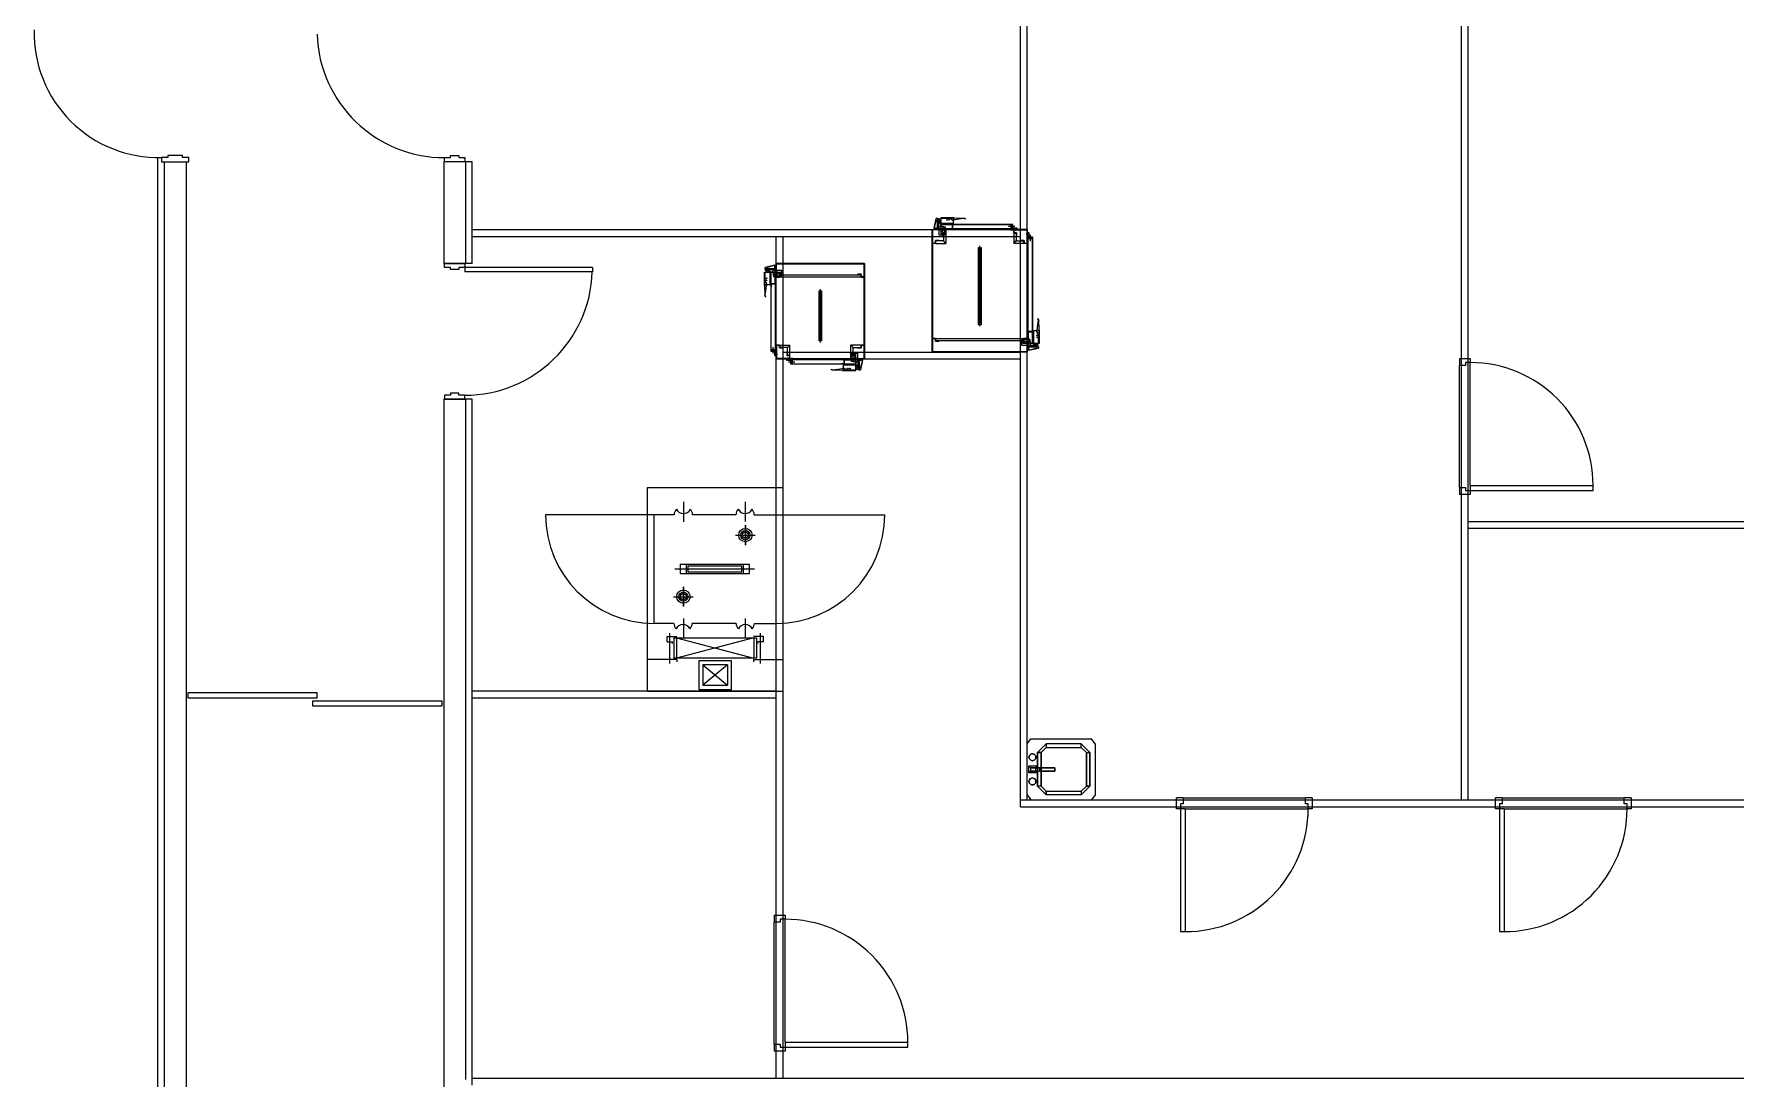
# Model space of a CAD drawing. Header units: millimetres. Extents: x -6877 to 48027, y -11108 to 34894.
# Drawn here: x 14099 to 26642, y 11732 to 19427 of the extents above; entities that cross this region are included whole.
import ezdxf

# ---------------------------------------------------------------- set-up
doc = ezdxf.new("R2010")
doc.units = ezdxf.units.MM
doc.header["$LTSCALE"] = 500
doc.layers.add('동물실', color=9, linetype='Continuous')
doc.layers.add('빌트인', color=1, linetype='Continuous')

# ---------------------------------------------------------------- blocks, each defined once
blk = doc.blocks.new('A$C5514002B')
at = {"layer": '빌트인', "color": 9}
for p, q in [((-353, 159), (-327, 197)), ((-353, -215), (-353, 159)), ((122, 197), (-327, 197)), ((-251, 159), (-314, 96)), ((-251, 159), (-314, 96)), ((-251, 134), (-289, 96)), ((-289, 96), (-251, 134)), ((-251, 159), (7, 159)), ((-251, 134), (-251, 159)), ((-251, 159), (7, 159)), ((-251, 134), (-251, 159)), ((7, 134), (-251, 134)), ((7, 134), (-251, 134)), ((71, 96), (7, 159)), ((7, 159), (7, 134)), ((7, 159), (71, 96)), ((7, 134), (7, 159)), ((7, 134), (46, 96)), ((46, 96), (7, 134)), ((147, 159), (122, 197)), ((147, 159), (147, -215)), ((-314, 96), (-314, -151)), ((-314, 96), (-289, 96)), ((-314, -151), (-314, 96)), ((-289, 96), (-314, 96)), ((-289, -151), (-289, 96)), ((-289, 96), (-289, -151)), ((46, 96), (46, -151)), ((46, 96), (71, 96)), ((46, -151), (46, 96)), ((46, 96), (71, 96)), ((71, -151), (71, 96)), ((71, 96), (71, -151)), ((85, 68), (84, 61)), ((84, 61), (85, 68)), ((85, 68), (84, 61)), ((84, 61), (85, 68)), ((84, 61), (85, 55)), ((85, 55), (84, 61)), ((84, 61), (85, 55)), ((85, 55), (84, 61)), ((87, 74), (85, 68)), ((85, 68), (87, 74)), ((87, 74), (85, 68)), ((85, 68), (87, 74)), ((85, 55), (87, 49)), ((87, 49), (85, 55)), ((85, 55), (87, 49)), ((87, 49), (85, 55)), ((91, 79), (87, 74)), ((87, 74), (91, 79)), ((91, 79), (87, 74)), ((87, 74), (91, 79)), ((87, 49), (91, 43)), ((91, 43), (87, 49)), ((87, 49), (91, 43)), ((91, 43), (87, 49)), ((97, 83), (91, 79)), ((91, 79), (97, 83)), ((97, 83), (91, 79)), ((91, 79), (97, 83)), ((91, 43), (97, 39)), ((97, 39), (91, 43)), ((91, 43), (97, 39)), ((97, 39), (91, 43)), ((103, 86), (97, 83)), ((97, 83), (103, 86)), ((103, 86), (97, 83)), ((97, 83), (103, 86)), ((97, 39), (103, 37)), ((103, 37), (97, 39)), ((97, 39), (103, 37)), ((103, 37), (97, 39)), ((109, 87), (103, 86)), ((103, 86), (109, 87)), ((109, 87), (103, 86)), ((103, 86), (109, 87)), ((109, 36), (103, 37)), ((103, 37), (109, 36)), ((109, 36), (103, 37)), ((103, 37), (109, 36)), ((116, 86), (109, 87)), ((109, 87), (116, 86)), ((116, 86), (109, 87)), ((109, 87), (116, 86)), ((109, 36), (116, 37)), ((116, 37), (109, 36)), ((109, 36), (116, 37)), ((116, 37), (109, 36)), ((122, 83), (116, 86)), ((116, 86), (122, 83)), ((122, 83), (116, 86)), ((116, 86), (122, 83)), ((116, 37), (122, 39)), ((122, 39), (116, 37)), ((116, 37), (122, 39)), ((122, 39), (116, 37)), ((127, 79), (122, 83)), ((122, 83), (127, 79)), ((127, 79), (122, 83)), ((122, 83), (127, 79)), ((122, 39), (127, 43)), ((127, 43), (122, 39)), ((122, 39), (127, 43)), ((127, 43), (122, 39)), ((131, 74), (127, 79)), ((127, 79), (131, 74)), ((131, 74), (127, 79)), ((127, 79), (131, 74)), ((127, 43), (131, 49)), ((131, 49), (127, 43)), ((127, 43), (131, 49)), ((131, 49), (127, 43)), ((134, 68), (131, 74)), ((131, 74), (134, 68)), ((134, 68), (131, 74)), ((131, 74), (134, 68)), ((131, 49), (134, 55)), ((134, 55), (131, 49)), ((131, 49), (134, 55)), ((134, 55), (131, 49)), ((135, 61), (134, 68)), ((134, 68), (135, 61)), ((135, 61), (134, 68)), ((134, 68), (135, 61)), ((134, 55), (135, 61)), ((135, 61), (134, 55)), ((134, 55), (135, 61)), ((135, 61), (134, 55)), ((-56, -15), (-56, -40)), ((58, -15), (-56, -15)), ((-56, -15), (-56, -40)), ((46, -15), (-56, -15)), ((-56, -40), (-56, -15)), ((-56, -15), (-56, -40)), ((-56, -15), (46, -15)), ((58, -15), (-56, -15)), ((-56, -40), (58, -40)), ((-56, -40), (46, -40)), ((-56, -40), (46, -40)), ((58, -40), (-56, -40)), ((46, -15), (46, -40)), ((46, -15), (84, -15)), ((46, -40), (46, -15)), ((58, -15), (46, -15)), ((46, -15), (84, -15)), ((46, -15), (58, -15)), ((84, -40), (46, -40)), ((46, -40), (58, -40)), ((46, -40), (58, -40)), ((84, -40), (46, -40)), ((58, -40), (58, -15)), ((58, -15), (122, -15)), ((58, -40), (58, -15)), ((58, -15), (122, -15)), ((122, -40), (58, -40)), ((58, -40), (122, -40)), ((71, -2), (84, -15)), ((71, -53), (71, -2)), ((71, -2), (135, -2)), ((84, -15), (71, -2)), ((84, -40), (71, -53)), ((71, -53), (84, -40)), ((135, -53), (71, -53)), ((84, -15), (84, -40)), ((84, -15), (84, -40)), ((122, -15), (84, -15)), ((122, -40), (84, -40)), ((85, -110), (84, -117)), ((85, -110), (84, -117)), ((84, -117), (85, -110)), ((85, -110), (84, -117)), ((84, -117), (85, -123)), ((85, -123), (84, -117)), ((84, -117), (85, -123)), ((85, -123), (84, -117)), ((87, -104), (85, -110)), ((85, -110), (87, -104)), ((87, -104), (85, -110)), ((85, -110), (87, -104)), ((85, -123), (87, -130)), ((87, -130), (85, -123)), ((85, -123), (87, -130)), ((87, -130), (85, -123)), ((91, -99), (87, -104)), ((87, -104), (91, -99)), ((91, -99), (87, -104)), ((87, -104), (91, -99)), ((97, -95), (91, -99)), ((91, -99), (97, -95)), ((97, -95), (91, -99)), ((91, -99), (97, -95)), ((103, -92), (97, -95)), ((97, -95), (103, -92)), ((103, -92), (97, -95)), ((97, -95), (103, -92)), ((109, -91), (103, -92)), ((103, -92), (109, -91)), ((109, -91), (103, -92)), ((103, -92), (109, -91)), ((116, -92), (109, -91)), ((109, -91), (116, -92)), ((116, -92), (109, -91)), ((109, -91), (116, -92)), ((122, -95), (116, -92)), ((116, -92), (122, -95)), ((122, -95), (116, -92)), ((116, -92), (122, -95)), ((122, -15), (135, -2)), ((122, -15), (135, -2)), ((122, -15), (122, -40)), ((122, -15), (122, -40)), ((122, -40), (135, -53)), ((122, -40), (135, -53)), ((127, -99), (122, -95)), ((122, -95), (127, -99)), ((127, -99), (122, -95)), ((122, -95), (127, -99)), ((131, -104), (127, -99)), ((127, -99), (131, -104)), ((131, -104), (127, -99)), ((127, -99), (131, -104)), ((134, -110), (131, -104)), ((131, -104), (134, -110)), ((134, -110), (131, -104)), ((131, -104), (134, -110)), ((131, -130), (134, -123)), ((134, -123), (131, -130)), ((131, -130), (134, -123)), ((134, -123), (131, -130)), ((135, -117), (134, -110)), ((134, -110), (135, -117)), ((135, -117), (134, -110)), ((134, -110), (135, -117)), ((134, -123), (135, -117)), ((135, -117), (134, -123)), ((134, -123), (135, -117)), ((135, -117), (134, -123)), ((135, -2), (135, -53)), ((-353, -215), (-327, -253)), ((-314, -151), (-251, -215)), ((-289, -151), (-314, -151)), ((-251, -215), (-314, -151)), ((-289, -151), (-314, -151)), ((-251, -189), (-289, -151)), ((-289, -151), (-251, -189)), ((7, -189), (-251, -189)), ((7, -189), (-251, -189)), ((-251, -189), (-251, -215)), ((-251, -189), (-251, -215)), ((-251, -215), (7, -215)), ((-251, -215), (7, -215)), ((7, -215), (71, -151)), ((46, -151), (7, -189)), ((71, -151), (7, -215)), ((7, -189), (46, -151)), ((7, -215), (7, -189)), ((7, -215), (7, -189)), ((71, -151), (46, -151)), ((46, -151), (71, -151)), ((87, -130), (91, -135)), ((91, -135), (87, -130)), ((87, -130), (91, -135)), ((91, -135), (87, -130)), ((91, -135), (97, -139)), ((97, -139), (91, -135)), ((91, -135), (97, -139)), ((97, -139), (91, -135)), ((97, -139), (103, -141)), ((103, -141), (97, -139)), ((97, -139), (103, -141)), ((103, -141), (97, -139)), ((103, -141), (109, -142)), ((109, -142), (103, -141)), ((103, -141), (109, -142)), ((109, -142), (103, -141)), ((109, -142), (116, -141)), ((116, -141), (109, -142)), ((109, -142), (116, -141)), ((116, -141), (109, -142)), ((116, -141), (122, -139)), ((122, -139), (116, -141)), ((116, -141), (122, -139)), ((122, -139), (116, -141)), ((122, -139), (127, -135)), ((127, -135), (122, -139)), ((122, -139), (127, -135)), ((127, -135), (122, -139)), ((147, -215), (122, -253)), ((127, -135), (131, -130)), ((131, -130), (127, -135)), ((127, -135), (131, -130)), ((131, -130), (127, -135)), ((122, -253), (-327, -253))]:
    blk.add_line(p, q, dxfattribs=at)

msp = doc.modelspace()

# ---------------------------------------------------------------- linework, layer by layer
at = {"layer": '동물실', "color": 251}
for p, q in [((24619, 13787.2), (24619, 20087.2)), ((24669, 13787.2), (24669, 20087.2)), ((21369, 13737.2), (21369, 20037.2)), ((21419, 13787.2), (21419, 19987.2)), ((15009, 18517), (15009, 7087.2)), ((15084, 18517.2), (15039, 18517.2)), ((15039, 18517.2), (15039, 18487.2)), ((15039, 18487.2), (15239, 18487.2)), ((15059, 18487.2), (15059, 7057.2)), ((15194, 18532.2), (15084, 18532.2)), ((15084, 18532.2), (15084, 18517.2)), ((15194, 18517.2), (15194, 18532.2)), ((15239, 18517.2), (15194, 18517.2)), ((15219, 18487.2), (15219, 7087.2)), ((15239, 18487.2), (15239, 18517.2)), ((17119, 18487.2), (17119, 17737.2)), ((17279, 18487.2), (17119, 18487.2)), ((17124, 18487.2), (17124, 18517.2)), ((17124, 18517.2), (17169, 18517.2)), ((17124, 18487.2), (17124, 18517.2)), ((17124, 18517.2), (17169, 18517.2)), ((17274, 18487.2), (17124, 18487.2)), ((17274, 18487.2), (17124, 18487.2)), ((17169, 18517.2), (17169, 18532.2)), ((17169, 18532.2), (17229, 18532.2)), ((17169, 18517.2), (17169, 18532.2)), ((17169, 18532.2), (17229, 18532.2)), ((17229, 18532.2), (17229, 18517.2)), ((17229, 18532.2), (17229, 18517.2)), ((17229, 18517.2), (17274, 18517.2)), ((17229, 18517.2), (17274, 18517.2)), ((17274, 18517.2), (17274, 18487.2)), ((17274, 18517.2), (17274, 18487.2)), ((17279, 18487.2), (17279, 17737.2)), ((17329, 18487.2), (17279, 18487.2)), ((17329, 17737.2), (17329, 18487.2)), ((17329, 17737.2), (17329, 18487.2)), ((20732, 17997.2), (20748, 18069.2)), ((20758, 18069.2), (20748, 18069.2)), ((20758, 17997.2), (20758, 18069.2)), ((20758, 18068.2), (20766, 18068.2)), ((20760, 18068.2), (20760, 18053.2)), ((20766, 18068.2), (20773.8, 18064.3)), ((20881, 18073.9), (20782, 18073.9)), ((20876, 18073.9), (20782, 18073.9)), ((20782, 18073.9), (20782, 18025.9)), ((20782, 18068.6), (20787, 18070.9)), ((20787, 18070.9), (20844, 18070.9)), ((20844, 18070.9), (20876, 18053.9)), ((20876, 18025.9), (20876, 18073.9)), ((20881, 18073.9), (20953, 18071.9)), ((20953, 18067.9), (20881, 18058.9)), ((20963, 18066.9), (20953, 18071.9)), ((20963, 18063.9), (20953, 18067.9)), ((20963, 18066.9), (20963, 18063.9)), ((17329, 17987.2), (21369, 17987.2)), ((17329, 17937.2), (21369, 17937.2)), ((19569, 11737.2), (19569, 17937.2)), ((19619, 11737.2), (19619, 17937.2)), ((20719, 17987.2), (21419, 17987.2)), ((20719, 17186), (20719, 17987.2)), ((20719, 17987.2), (20819, 17987.2)), ((21417.8, 17986), (20720.2, 17986)), ((20720.2, 17986), (20720.2, 17186)), ((20817.8, 17986), (20720.2, 17986)), ((20732, 17997.2), (20748, 18052.2)), ((20767, 17997.2), (20732, 17997.2)), ((20732, 17997.2), (20732, 17987.2)), ((20737, 17997.2), (20763, 17997.2)), ((20737, 17997.2), (20763, 17997.2)), ((20772, 17997.2), (20737, 17997.2)), ((20737, 17997.2), (20737, 17987.2)), ((20758, 18052.2), (20748, 18052.2)), ((20758, 17997.2), (20758, 18052.2)), ((20758, 18051.2), (20766, 18051.2)), ((20758, 18036.2), (20766, 18036.2)), ((20760, 18051.2), (20760, 18036.2)), ((20763, 18053.2), (20771, 18053.2)), ((20763.3, 18012.2), (20793.5, 18012.2)), ((20764, 18053.2), (20764, 17997.2)), ((20764, 18036.2), (20764, 17997.2)), ((20766, 18053.2), (20773.8, 18057.1)), ((20766, 18051.2), (20773.8, 18047.3)), ((20766, 18049.9), (20782, 18049.9)), ((20766, 18036.2), (20773.8, 18040.1)), ((20767, 17987.2), (20767, 17997.2)), ((20769.5, 17986), (20809.5, 17986)), ((20769.5, 17986), (20809.5, 17986)), ((20769.5, 17946), (20769.5, 17986)), ((20809.5, 17946), (20769.5, 17946)), ((20772, 17987.2), (20772, 17997.2)), ((20779.1, 18031.9), (20782, 18031.9)), ((20782, 18034.9), (20876, 18034.9)), ((20782, 18025.9), (21302, 18025.9)), ((20782, 17993.9), (20782, 18025.9)), ((20782, 18025.9), (20876, 18025.9)), ((20782, 17993.9), (20782, 17956.9)), ((20797, 17993.9), (20782, 17993.9)), ((20782, 17956.9), (20797, 17956.9)), ((21300.8, 18024.7), (20783.2, 18024.7)), ((20783.2, 18024.7), (20783.2, 17995.1)), ((20783.2, 17995.1), (21300.8, 17995.1)), ((20784, 18001.1), (20784, 17989.2)), ((20785, 17964.5), (20785, 17970.5)), ((20794, 17970.5), (20794, 17964.5)), ((20795.8, 18007.6), (20803.8, 18007.6)), ((20795.8, 18007.6), (20795.8, 17993.9)), ((20797, 18006.4), (20797, 17993.9)), ((20803.8, 18006.4), (20797, 18006.4)), ((20797, 18005.2), (20797, 18006.4)), ((20797, 18006.4), (20813.2, 18006.4)), ((20812, 18005.2), (20797, 18005.2)), ((20797, 17956.9), (20797, 17993.9)), ((20797.8, 17938.4), (20797.8, 17963.4)), ((20797.8, 17963.4), (20817.8, 17963.4)), ((20799, 17938.4), (20797.8, 17938.4)), ((20819, 17962.2), (20799, 17962.2)), ((20799, 17962.2), (20799, 17938.4)), ((20801, 17961.2), (20801, 17904)), ((20819, 17961.2), (20801, 17961.2)), ((20803.8, 18007.6), (20803.8, 18006.4)), ((20809.5, 17986), (20809.5, 17946)), ((20812, 17993.9), (20812, 18005.2)), ((20869, 17993.9), (20812, 17993.9)), ((20813.2, 18006.4), (20813.2, 17995.1)), ((20813.2, 17995.1), (20867.8, 17995.1)), ((20817.8, 17963.4), (20817.8, 17986)), ((20819, 17987.2), (20819, 17962.2)), ((20819, 17961.2), (20819, 17886)), ((20819, 17961.2), (20819, 17886)), ((20867.8, 17995.1), (20867.8, 18024.7)), ((20867.8, 18024.7), (20887.8, 18024.7)), ((20887.8, 18023.5), (20869, 18023.5)), ((20869, 18023.5), (20869, 17993.9)), ((20881, 18058.9), (20876, 18053.9)), ((20887.8, 18024.7), (20887.8, 18023.5)), ((21295, 17986), (21274.5, 17986)), ((21282, 18012.2), (21328.4, 18012.2)), ((21419, 17987.2), (21295, 17987.2)), ((21296.2, 17986), (21417.8, 17986)), ((21300.2, 18012.2), (21307, 18012.2)), ((21300.8, 17995.1), (21300.8, 18024.7)), ((21302, 18025.9), (21302, 17993.9)), ((21313, 18025.2), (21302, 18025.2)), ((21302, 18025.2), (21302, 17999.2)), ((21313, 18025.2), (21302, 18025.2)), ((21302, 18025.2), (21302, 17999.2)), ((21302, 17999.2), (21313, 17999.2)), ((21303, 17987.2), (21303, 17999.2)), ((21303, 17987.2), (21312, 17987.2)), ((21312, 17987.2), (21312, 17999.2)), ((21318.4, 17997.2), (21312, 17997.2)), ((21319, 17988.2), (21312, 17988.2)), ((21347, 17987.2), (21312, 17987.2)), ((21347, 17987.2), (21312, 17987.2)), ((21347, 17987.2), (21312, 17987.2)), ((21313, 17999.2), (21313, 18025.2)), ((21406, 17987.2), (21317, 17987.2)), ((21406, 17987.2), (21317, 17987.2)), ((21406, 17987.2), (21317, 17987.2)), ((21344.5, 17998.2), (21319, 17998.2)), ((21319, 17998.2), (21319, 17987.2)), ((21319, 17987.2), (21319, 17962.2)), ((21319, 17987.2), (21344.5, 17987.2)), ((21319, 17987.2), (21344.5, 17987.2)), ((21319, 17962.2), (21339, 17962.2)), ((21319, 17961.2), (21319, 17886)), ((21319, 17961.2), (21337, 17961.2)), ((21320.2, 17963.4), (21320.2, 17986)), ((21340.2, 17963.4), (21320.2, 17963.4)), ((21332, 18003.1), (21332, 17978.4)), ((21337, 17961.2), (21337, 17904)), ((21339, 17962.2), (21339, 17938.4)), ((21339, 17938.4), (21340.2, 17938.4)), ((21340.2, 17938.4), (21340.2, 17963.4)), ((21344.5, 17987.2), (21344.5, 17998.2)), ((21344.5, 17987.2), (21344.5, 17998.2)), ((21434.9, 17953), (21410.2, 17953)), ((21417.8, 17887.2), (21417.8, 17986)), ((21419, 17987.2), (21419, 17886)), ((21419, 17965.5), (21430, 17965.5)), ((21419, 17940), (21419, 17965.5)), ((21419, 17965.5), (21430, 17965.5)), ((21419, 17940), (21419, 17965.5)), ((21430, 17940), (21419, 17940)), ((21420, 17940), (21420, 17933)), ((21429, 17939.4), (21429, 17933)), ((21430, 17965.5), (21430, 17940)), ((21444, 17903), (21444, 17949.4)), ((20720.2, 17887.2), (20742.8, 17887.2)), ((20744, 17886), (20720.2, 17886)), ((20742.8, 17907.2), (20769, 17907.2)), ((20742.8, 17887.2), (20742.8, 17907.2)), ((20744, 17906), (20744, 17886)), ((20769, 17906), (20744, 17906)), ((20744, 17904), (20744, 17886)), ((20801, 17904), (20745, 17904)), ((20745, 17886), (20745, 17904)), ((20745, 17886), (20819, 17886)), ((20745, 17886), (20819, 17886)), ((20769, 17907.2), (20769, 17906)), ((20819, 17886), (20801, 17904)), ((20819, 17886), (20801, 17904)), ((21059.8, 17856.2), (21078.3, 17856.2)), ((21059.8, 17286.5), (21059.8, 17856.2)), ((21059.8, 17843.3), (21078.3, 17843.3)), ((21063, 17840.1), (21075, 17840.1)), ((21063, 17302.6), (21063, 17840.1)), ((21069, 17275.9), (21069, 17866.8)), ((21075, 17840.1), (21075, 17302.6)), ((21078.3, 17856.2), (21078.3, 17286.5)), ((21319, 17886), (21337, 17904)), ((21393, 17886), (21319, 17886)), ((21337, 17904), (21393, 17904)), ((21369, 17907.2), (21395.2, 17907.2)), ((21369, 17906), (21369, 17907.2)), ((21394, 17906), (21369, 17906)), ((21393, 17886), (21393, 17904)), ((21394, 17886), (21394, 17906)), ((21394, 17886), (21394, 17904)), ((21419, 17886), (21394, 17886)), ((21395.2, 17907.2), (21395.2, 17887.2)), ((21395.2, 17887.2), (21417.8, 17887.2)), ((21419, 17924), (21419, 17933)), ((21419, 17933), (21431, 17933)), ((21419, 17924), (21431, 17924)), ((21457.7, 17923), (21425.7, 17923)), ((21426.9, 17921.8), (21456.5, 17921.8)), ((21426.9, 17150.2), (21426.9, 17921.8)), ((21431, 17934), (21457, 17934)), ((21431, 17923), (21431, 17934)), ((21457, 17923), (21431, 17923)), ((21457, 17923), (21431, 17923)), ((21444, 17921.2), (21444, 17927.9)), ((21456.5, 17921.8), (21456.5, 17150.2)), ((21457, 17934), (21457, 17923)), ((21457, 17934), (21457, 17923)), ((21457.7, 17149), (21457.7, 17923)), ((17279, 17737.2), (17119, 17737.2)), ((17124, 17737.2), (17274, 17737.2)), ((17124, 17707.2), (17124, 17737.2)), ((17124, 17737.2), (17274, 17737.2)), ((17124, 17707.2), (17124, 17737.2)), ((17169, 17707.2), (17124, 17707.2)), ((17169, 17707.2), (17124, 17707.2)), ((17169, 17692.2), (17169, 17707.2)), ((17169, 17692.2), (17169, 17707.2)), ((17229, 17692.2), (17169, 17692.2)), ((17229, 17692.2), (17169, 17692.2)), ((17274, 17707.2), (17229, 17707.2)), ((17229, 17707.2), (17229, 17692.2)), ((17274, 17707.2), (17229, 17707.2)), ((17229, 17707.2), (17229, 17692.2)), ((17274, 17737.2), (17274, 17707.2)), ((17274, 17737.2), (17274, 17707.2)), ((18214, 17707.2), (17274, 17707.2)), ((17274, 17707.2), (17274, 17677.2)), ((18214, 17707.2), (17274, 17707.2)), ((17274, 17707.2), (17274, 17677.2)), ((17329, 17737.2), (17279, 17737.2)), ((18214, 17707.2), (18214, 17677.2)), ((18214, 17707.2), (18214, 17677.2)), ((19559, 17724.2), (19487, 17708.2)), ((19487, 17698.2), (19487, 17708.2)), ((19559, 17698.2), (19487, 17698.2)), ((19488, 17698.2), (19488, 17690.2)), ((19488, 17696.2), (19503, 17696.2)), ((19488, 17690.2), (19491.9, 17682.4)), ((19503, 17690.2), (19499.1, 17682.4)), ((19503, 17693.2), (19503, 17685.2)), ((19503, 17692.2), (19559, 17692.2)), ((19559, 17724.2), (19504, 17708.2)), ((19504, 17698.2), (19504, 17708.2)), ((19559, 17698.2), (19504, 17698.2)), ((19505, 17698.2), (19505, 17690.2)), ((19505, 17696.2), (19520, 17696.2)), ((19505, 17690.2), (19508.9, 17682.4)), ((19506.3, 17690.2), (19506.3, 17674.2)), ((19520, 17690.2), (19516.1, 17682.4)), ((19520, 17698.2), (19520, 17690.2)), ((19520, 17692.2), (19559, 17692.2)), ((19544, 17692.9), (19544, 17662.8)), ((19559, 17724.2), (19569, 17724.2)), ((19559, 17689.2), (19559, 17724.2)), ((19559, 17719.2), (19569, 17719.2)), ((19559, 17684.2), (19559, 17719.2)), ((19559, 17719.2), (19559, 17693.2)), ((19559, 17719.2), (19559, 17693.2)), ((19569, 17689.2), (19559, 17689.2)), ((20219, 17737.2), (19569, 17737.2)), ((19569, 17737.2), (19569, 17637.2)), ((19569, 17724.2), (19569, 17689.2)), ((19569, 17719.2), (19569, 17684.2)), ((19570.2, 17638.4), (19570.2, 17736)), ((19570.2, 17736), (20217.8, 17736)), ((19610.2, 17686.7), (19570.2, 17686.7)), ((19570.2, 17686.7), (19570.2, 17646.7)), ((19610.2, 17646.7), (19610.2, 17686.7)), ((20217.8, 17638.4), (20217.8, 17736)), ((20217.8, 17736), (20217.8, 17638.4)), ((20219, 17737.2), (20219, 17637.2)), ((20219, 17637.2), (20219, 17737.2)), ((20219, 17724.2), (20219, 17689.2)), ((20219, 17719.2), (20219, 17684.2)), ((18214, 17677.2), (17274, 17677.2)), ((18214, 17677.2), (17274, 17677.2)), ((19482.3, 17674.2), (19530.3, 17674.2)), ((19482.3, 17580.2), (19482.3, 17674.2)), ((19482.3, 17575.2), (19482.3, 17674.2)), ((19530.3, 17580.2), (19482.3, 17580.2)), ((19482.3, 17575.2), (19484.3, 17503.2)), ((19487.6, 17674.2), (19485.3, 17669.2)), ((19485.3, 17669.2), (19485.3, 17612.2)), ((19485.3, 17612.2), (19502.3, 17580.2)), ((19488.3, 17503.2), (19497.3, 17575.2)), ((19497.3, 17575.2), (19502.3, 17580.2)), ((19521.3, 17674.2), (19521.3, 17580.2)), ((19524.3, 17677.2), (19524.3, 17674.2)), ((19530.3, 17674.2), (19530.3, 17580.2)), ((19562.3, 17674.2), (19530.3, 17674.2)), ((19530.3, 17674.2), (19530.3, 17100.2)), ((19531.5, 17673), (19561.1, 17673)), ((19531.5, 17101.4), (19531.5, 17673)), ((19531.5, 17588.4), (19531.5, 17568.4)), ((19561.1, 17588.4), (19531.5, 17588.4)), ((19531.5, 17568.4), (19532.7, 17568.4)), ((19532.7, 17587.2), (19562.3, 17587.2)), ((19532.7, 17568.4), (19532.7, 17587.2)), ((19548.6, 17660.4), (19562.3, 17660.4)), ((19548.6, 17660.4), (19548.6, 17652.4)), ((19548.6, 17652.4), (19549.8, 17652.4)), ((19549.8, 17659.2), (19549.8, 17643)), ((19551, 17659.2), (19549.8, 17659.2)), ((19549.8, 17652.4), (19549.8, 17659.2)), ((19549.8, 17659.2), (19562.3, 17659.2)), ((19549.8, 17643), (19561.1, 17643)), ((19551, 17644.2), (19551, 17659.2)), ((19562.3, 17644.2), (19551, 17644.2)), ((19555.2, 17672.2), (19567, 17672.2)), ((19569, 17684.2), (19559, 17684.2)), ((19561.1, 17673), (19561.1, 17101.4)), ((19561.1, 17643), (19561.1, 17588.4)), ((19562.3, 17659.2), (19562.3, 17674.2)), ((19562.3, 17674.2), (19599.3, 17674.2)), ((19599.3, 17659.2), (19562.3, 17659.2)), ((19562.3, 17587.2), (19562.3, 17644.2)), ((19569, 17637.2), (19594, 17637.2)), ((19570.2, 17646.7), (19610.2, 17646.7)), ((19592.8, 17638.4), (19570.2, 17638.4)), ((19591.7, 17671.2), (19585.7, 17671.2)), ((19585.7, 17662.2), (19591.7, 17662.2)), ((19617.8, 17658.4), (19592.8, 17658.4)), ((19592.8, 17658.4), (19592.8, 17638.4)), ((19594, 17637.2), (19594, 17657.2)), ((19594, 17657.2), (19617.8, 17657.2)), ((19594, 17655.2), (20194, 17655.2)), ((19594, 17637.2), (19594, 17655.2)), ((20194, 17637.2), (19594, 17637.2)), ((19599.3, 17674.2), (19599.3, 17659.2)), ((19612.8, 17663.4), (19612.8, 17648)), ((19617.8, 17657.2), (19617.8, 17658.4)), ((20195.2, 17658.4), (20170.2, 17658.4)), ((20170.2, 17657.2), (20170.2, 17658.4)), ((20170.2, 17657.2), (20194, 17657.2)), ((20175.2, 17661.6), (20175.2, 17651)), ((20194, 17657.2), (20194, 17637.2)), ((20194, 17655.2), (20194, 17637.2)), ((20219, 17637.2), (20194, 17637.2)), ((20194, 17637.2), (20219, 17637.2)), ((20195.2, 17638.4), (20195.2, 17658.4)), ((20217.8, 17638.4), (20195.2, 17638.4)), ((20217.8, 17037.2), (20217.8, 17637.2)), ((20219, 17637.2), (20219, 17036)), ((19489.3, 17493.2), (19484.3, 17503.2)), ((19492.3, 17493.2), (19488.3, 17503.2)), ((19489.3, 17493.2), (19492.3, 17493.2)), ((19884.8, 17536.7), (19903.3, 17536.7)), ((19884.8, 17167), (19884.8, 17536.7)), ((19884.8, 17523.8), (19903.3, 17523.8)), ((19888, 17520.6), (19900, 17520.6)), ((19888, 17183.1), (19888, 17520.6)), ((19894, 17547.3), (19894, 17156.4)), ((19900, 17520.6), (19900, 17183.1)), ((19903.3, 17536.7), (19903.3, 17167)), ((21499.7, 17320), (21490.7, 17248)), ((21498.7, 17330), (21495.7, 17330)), ((21495.7, 17330), (21499.7, 17320)), ((21498.7, 17330), (21503.7, 17320)), ((21505.7, 17248), (21503.7, 17320)), ((20719, 17086), (20719, 17186)), ((20744, 17186), (20719, 17186)), ((20719, 17186), (20719, 17086)), ((20719.1, 17186), (20744, 17186)), ((20720.2, 17184.8), (20720.2, 17087.2)), ((20720.2, 17087.2), (20720.2, 17184.8)), ((20720.2, 17184.8), (20742.8, 17184.8)), ((20742.8, 17184.8), (20742.8, 17164.8)), ((20744, 17186), (21394, 17186)), ((20744, 17168), (20744, 17186)), ((20744, 17166), (20744, 17186)), ((21078.3, 17299.4), (21059.8, 17299.4)), ((21078.3, 17286.5), (21059.8, 17286.5)), ((21075, 17302.6), (21063, 17302.6)), ((21394, 17186), (21394, 17168)), ((21419, 17186), (21394, 17186)), ((21394, 17186), (21394, 17166)), ((21395.2, 17164.8), (21395.2, 17184.8)), ((21395.2, 17184.8), (21417.8, 17184.8)), ((21417.8, 17184.8), (21417.8, 17087.2)), ((21419, 17086), (21419, 17186)), ((21425.7, 17236), (21425.7, 17179)), ((21455.3, 17236), (21425.7, 17236)), ((21426.9, 17234.8), (21456.5, 17234.8)), ((21426.9, 17180.2), (21426.9, 17234.8)), ((21455.3, 17254.8), (21455.3, 17236)), ((21456.5, 17254.8), (21455.3, 17254.8)), ((21456.5, 17234.8), (21456.5, 17254.8)), ((21457.7, 17243), (21505.7, 17243)), ((21457.7, 17149), (21457.7, 17243)), ((21466.7, 17149), (21466.7, 17243)), ((21490.7, 17248), (21485.7, 17243)), ((21502.7, 17211), (21485.7, 17243)), ((21502.7, 17154), (21502.7, 17211)), ((21505.7, 17248), (21505.7, 17149)), ((21505.7, 17243), (21505.7, 17149)), ((19530.3, 17100.2), (19562.3, 17100.2)), ((19531, 17100.2), (19557, 17100.2)), ((19531, 17089.2), (19531, 17100.2)), ((19531, 17100.2), (19557, 17100.2)), ((19531, 17089.2), (19531, 17100.2)), ((19557, 17089.2), (19531, 17089.2)), ((19561.1, 17101.4), (19531.5, 17101.4)), ((19544, 17120.2), (19544, 17073.8)), ((19544, 17102), (19544, 17095.3)), ((19553.1, 17070.2), (19577.9, 17070.2)), ((19557, 17100.2), (19557, 17089.2)), ((19569, 17099.2), (19557, 17099.2)), ((19569, 17090.2), (19557, 17090.2)), ((19558, 17083.2), (19569, 17083.2)), ((19558, 17057.7), (19558, 17083.2)), ((19559, 17083.8), (19559, 17090.2)), ((19568, 17083.2), (19568, 17090.2)), ((19569, 17137.2), (19594, 17137.2)), ((19569, 17036), (19569, 17137.2)), ((19569, 17099.2), (19569, 17090.2)), ((19569, 17083.2), (19569, 17057.7)), ((19569, 17083.2), (19569, 17057.7)), ((19570.2, 17136), (19570.2, 17037.2)), ((19592.8, 17136), (19570.2, 17136)), ((19592.8, 17116), (19592.8, 17136)), ((19619, 17116), (19592.8, 17116)), ((19594, 17137.2), (19594, 17119.2)), ((19594, 17137.2), (19594, 17117.2)), ((19594, 17117.2), (19619, 17117.2)), ((19595, 17137.2), (19669, 17137.2)), ((19595, 17137.2), (19595, 17119.2)), ((19651, 17119.2), (19595, 17119.2)), ((19619, 17117.2), (19619, 17116)), ((19619, 17085.3), (21369, 17085.3)), ((19647.8, 17084.8), (19647.8, 17059.8)), ((19649, 17084.8), (19647.8, 17084.8)), ((19647.8, 17059.8), (19667.8, 17059.8)), ((19649, 17061), (19649, 17084.8)), ((19669, 17061), (19649, 17061)), ((19669, 17137.2), (19651, 17119.2)), ((19651, 17062), (19651, 17119.2)), ((19669, 17062), (19651, 17062)), ((19667.8, 17059.8), (19667.8, 17037.2)), ((19669, 17062), (19669, 17137.2)), ((19669, 17036), (19669, 17061)), ((19903.3, 17179.9), (19884.8, 17179.9)), ((19903.3, 17167), (19884.8, 17167)), ((19900, 17183.1), (19888, 17183.1)), ((20193, 17137.2), (20119, 17137.2)), ((20119, 17062), (20119, 17137.2)), ((20119, 17137.2), (20137, 17119.2)), ((20119, 17137.2), (20137, 17119.2)), ((20119, 17062), (20119, 17137.2)), ((20193, 17137.2), (20119, 17137.2)), ((20119, 17062), (20137, 17062)), ((20119, 17036), (20119, 17061)), ((20119, 17061), (20139, 17061)), ((20140.2, 17059.8), (20120.2, 17059.8)), ((20120.2, 17059.8), (20120.2, 17037.2)), ((20128.5, 17037.2), (20128.5, 17077.2)), ((20128.5, 17077.2), (20168.5, 17077.2)), ((20137, 17119.2), (20193, 17119.2)), ((20137, 17062), (20137, 17119.2)), ((20139, 17061), (20139, 17084.8)), ((20139, 17084.8), (20140.2, 17084.8)), ((20140.2, 17084.8), (20140.2, 17059.8)), ((20156, 17066.3), (20141, 17066.3)), ((20141, 17066.3), (20141, 17029.3)), ((20156, 17029.3), (20156, 17066.3)), ((20168.5, 17077.2), (20168.5, 17037.2)), ((20169, 17117.2), (20194, 17117.2)), ((20169, 17116), (20169, 17117.2)), ((20195.2, 17116), (20169, 17116)), ((20193, 17137.2), (20193, 17119.2)), ((20194, 17119.2), (20194, 17137.2)), ((20194, 17137.2), (20217.8, 17137.2)), ((20194, 17117.2), (20194, 17137.2)), ((20195.2, 17136), (20195.2, 17116)), ((20217.8, 17136), (20195.2, 17136)), ((20719, 17104), (20719, 17139)), ((20719, 17099), (20719, 17134)), ((20719, 17086), (21419, 17086)), ((21417.8, 17087.2), (20720.2, 17087.2)), ((20742.8, 17164.8), (20767.8, 17164.8)), ((21394, 17168), (20744, 17168)), ((20767.8, 17166), (20744, 17166)), ((20762.8, 17161.6), (20762.8, 17172.2)), ((20767.8, 17166), (20767.8, 17164.8)), ((21394, 17166), (21370.2, 17166)), ((21370.2, 17166), (21370.2, 17164.8)), ((21370.2, 17164.8), (21395.2, 17164.8)), ((21375.2, 17159.8), (21375.2, 17175.2)), ((21377.8, 17176.5), (21377.8, 17136.5)), ((21417.8, 17176.5), (21377.8, 17176.5)), ((21377.8, 17136.5), (21417.8, 17136.5)), ((21388.7, 17164), (21425.7, 17164)), ((21388.7, 17149), (21388.7, 17164)), ((21425.7, 17149), (21388.7, 17149)), ((21402.3, 17161), (21396.3, 17161)), ((21396.3, 17152), (21402.3, 17152)), ((21417.8, 17136.5), (21417.8, 17176.5)), ((21419, 17139), (21429, 17139)), ((21419, 17104), (21419, 17139)), ((21419, 17134), (21429, 17134)), ((21419, 17099), (21419, 17134)), ((21429, 17104), (21419, 17104)), ((21429, 17099), (21419, 17099)), ((21432.9, 17151), (21421, 17151)), ((21425.7, 17179), (21437, 17179)), ((21438.2, 17164), (21425.7, 17164)), ((21425.7, 17164), (21425.7, 17149)), ((21439.4, 17162.8), (21425.7, 17162.8)), ((21425.7, 17149), (21457.7, 17149)), ((21438.2, 17180.2), (21426.9, 17180.2)), ((21456.5, 17150.2), (21426.9, 17150.2)), ((21429, 17139), (21429, 17104)), ((21429, 17134), (21429, 17099)), ((21468, 17131), (21429, 17131)), ((21485, 17131), (21429, 17131)), ((21429, 17104), (21429, 17130)), ((21429, 17104), (21429, 17130)), ((21429, 17125), (21484, 17125)), ((21429, 17125), (21501, 17125)), ((21429, 17099), (21484, 17115)), ((21429, 17099), (21501, 17115)), ((21437, 17179), (21437, 17164)), ((21437, 17164), (21438.2, 17164)), ((21438.2, 17164), (21438.2, 17180.2)), ((21438.2, 17170.8), (21438.2, 17164)), ((21439.4, 17170.8), (21438.2, 17170.8)), ((21439.4, 17162.8), (21439.4, 17170.8)), ((21444, 17130.3), (21444, 17160.5)), ((21505.7, 17149), (21457.7, 17149)), ((21463.7, 17146), (21463.7, 17149)), ((21468, 17133), (21471.9, 17140.8)), ((21468, 17125), (21468, 17133)), ((21483, 17127), (21468, 17127)), ((21483, 17133), (21479.1, 17140.8)), ((21481.7, 17133), (21481.7, 17149)), ((21483, 17125), (21483, 17133)), ((21484, 17125), (21484, 17115)), ((21485, 17133), (21488.9, 17140.8)), ((21485, 17130), (21485, 17138)), ((21500, 17127), (21485, 17127)), ((21500, 17133), (21496.1, 17140.8)), ((21500, 17125), (21500, 17133)), ((21500.4, 17149), (21502.7, 17154)), ((21501, 17125), (21501, 17115)), ((19569, 17057.7), (19558, 17057.7)), ((19569, 17057.7), (19558, 17057.7)), ((20219, 17036), (19569, 17036)), ((19569, 17036), (19693, 17036)), ((19570.2, 17037.2), (20217.8, 17037.2)), ((19691.8, 17037.2), (19570.2, 17037.2)), ((19582, 17036), (19671, 17036)), ((19582, 17036), (19671, 17036)), ((19582, 17036), (19671, 17036)), ((19619, 17035.3), (21369, 17035.3)), ((19641, 17036), (19676, 17036)), ((19641, 17036), (19676, 17036)), ((19641, 17036), (19676, 17036)), ((19669, 17036), (19643.5, 17036)), ((19643.5, 17036), (19643.5, 17025)), ((19669, 17036), (19643.5, 17036)), ((19643.5, 17036), (19643.5, 17025)), ((19643.5, 17025), (19669, 17025)), ((19656, 17020.1), (19656, 17044.8)), ((19706, 17011), (19659.6, 17011)), ((19669, 17025), (19669, 17036)), ((19669, 17035), (19676, 17035)), ((19669.6, 17026), (19676, 17026)), ((19686, 17024), (19675, 17024)), ((19675, 17024), (19675, 16998)), ((19675, 16998), (19686, 16998)), ((19675, 16998), (19686, 16998)), ((19676, 17036), (19676, 17024)), ((19685, 17036), (19676, 17036)), ((19687.8, 17011), (19681.1, 17011)), ((19685, 17036), (19685, 17024)), ((19686, 16997.3), (19686, 17029.3)), ((19686, 16998), (19686, 17024)), ((19686, 16998), (19686, 17024)), ((20156, 16997.3), (19686, 16997.3)), ((20154.8, 17028.1), (19687.2, 17028.1)), ((19687.2, 17028.1), (19687.2, 16998.5)), ((19687.2, 16998.5), (20154.8, 16998.5)), ((19693, 17037.2), (19713.5, 17037.2)), ((19975, 16959.3), (19985, 16955.3)), ((19975, 16956.3), (19975, 16959.3)), ((19975, 16956.3), (19985, 16951.3)), ((19985, 16955.3), (20057, 16964.3)), ((20057, 16949.3), (19985, 16951.3)), ((20050.2, 16998.5), (20050.2, 16999.7)), ((20050.2, 16999.7), (20069, 16999.7)), ((20070.2, 16998.5), (20050.2, 16998.5)), ((20057, 16964.3), (20062, 16969.3)), ((20057, 16949.3), (20156, 16949.3)), ((20156, 16997.3), (20062, 16997.3)), ((20062, 16997.3), (20062, 16949.3)), ((20156, 16988.3), (20062, 16988.3)), ((20094, 16952.3), (20062, 16969.3)), ((20062, 16949.3), (20156, 16949.3)), ((20069, 16999.7), (20069, 17029.3)), ((20069, 17029.3), (20126, 17029.3)), ((20124.8, 17028.1), (20070.2, 17028.1)), ((20070.2, 17028.1), (20070.2, 16998.5)), ((20151, 16952.3), (20094, 16952.3)), ((20219, 17036), (20119, 17036)), ((20120.2, 17037.2), (20217.8, 17037.2)), ((20124.8, 17016.8), (20124.8, 17028.1)), ((20141, 17016.8), (20124.8, 17016.8)), ((20126, 17029.3), (20126, 17018)), ((20126, 17018), (20141, 17018)), ((20168.5, 17037.2), (20128.5, 17037.2)), ((20168.5, 17037.2), (20128.5, 17037.2)), ((20134.2, 17015.6), (20134.2, 17016.8)), ((20134.2, 17016.8), (20141, 17016.8)), ((20142.2, 17015.6), (20134.2, 17015.6)), ((20141, 17029.3), (20156, 17029.3)), ((20141, 17016.8), (20141, 17029.3)), ((20141, 17018), (20141, 17016.8)), ((20142.2, 17015.6), (20142.2, 17029.3)), ((20144, 17052.7), (20144, 17058.7)), ((20174.7, 17011), (20144.6, 17011)), ((20156, 16954.6), (20151, 16952.3)), ((20153, 17058.7), (20153, 17052.7)), ((20154, 17022.1), (20154, 17034)), ((20154.8, 16998.5), (20154.8, 17028.1)), ((20156, 17029.3), (20156, 16997.3)), ((20156, 16949.3), (20156, 16997.3)), ((20159, 16991.3), (20156, 16991.3)), ((20172, 16973.3), (20156, 16973.3)), ((20172, 16987), (20164.2, 16983.1)), ((20172, 16972), (20164.2, 16975.9)), ((20172, 16970), (20164.2, 16966.1)), ((20172, 16955), (20164.2, 16958.9)), ((20166, 17036), (20166, 17026)), ((20166, 17026), (20201, 17026)), ((20175, 16970), (20167, 16970)), ((20171, 17036), (20171, 17026)), ((20171, 17026), (20206, 17026)), ((20180, 16987), (20172, 16987)), ((20180, 16972), (20172, 16972)), ((20180, 16955), (20172, 16955)), ((20174, 16970), (20174, 17026)), ((20174, 16987), (20174, 17026)), ((20201, 17026), (20175, 17026)), ((20201, 17026), (20175, 17026)), ((20178, 16972), (20178, 16987)), ((20178, 16955), (20178, 16970)), ((20180, 17026), (20180, 16954)), ((20180, 17026), (20180, 16971)), ((20180, 16971), (20190, 16971)), ((20180, 16954), (20190, 16954)), ((20206, 17026), (20190, 16954)), ((20206, 17026), (20190, 16971)), ((20201, 17026), (20201, 17036)), ((20206, 17026), (20206, 17036)), ((24604, 17037.2), (24684, 17037.2)), ((24604, 17037.2), (24604, 16987.3)), ((24648.1, 16987.3), (24604, 16987.3)), ((24604, 16087.1), (24604, 16987.3)), ((24619, 17037.2), (24669, 17037.2)), ((24648.1, 17007.8), (24648.1, 16987.3)), ((24684, 17007.8), (24648.1, 17007.8)), ((24648.1, 17007.8), (24648.1, 16987.3)), ((24684, 17037.2), (24684, 17007.8)), ((24684, 16101.8), (24684, 17007.8)), ((17119, 16737.2), (17119, 7787.2)), ((17119, 16737.2), (17119, 7787.2)), ((17279, 16737.2), (17119, 16737.2)), ((17169, 16767.2), (17124, 16767.2)), ((17124, 16767.2), (17124, 16737.2)), ((17169, 16767.2), (17124, 16767.2)), ((17124, 16767.2), (17124, 16737.2)), ((17124, 16737.2), (17274, 16737.2)), ((17124, 16737.2), (17274, 16737.2)), ((17229, 16782.2), (17169, 16782.2)), ((17169, 16782.2), (17169, 16767.2)), ((17229, 16782.2), (17169, 16782.2)), ((17169, 16782.2), (17169, 16767.2)), ((17229, 16767.2), (17229, 16782.2)), ((17229, 16767.2), (17229, 16782.2)), ((17274, 16767.2), (17229, 16767.2)), ((17274, 16767.2), (17229, 16767.2)), ((17274, 16737.2), (17274, 16767.2)), ((17274, 16737.2), (17274, 16767.2)), ((17279, 16737.2), (17279, 11727.2)), ((17329, 16737.2), (17279, 16737.2)), ((17329, 11687.2), (17329, 16737.2)), ((18619, 14587.2), (18619, 16087.2)), ((18619, 16087.2), (19619, 16087.2)), ((19619, 14587.2), (19619, 16087.2)), ((19619, 14854.5), (19619, 16087.2)), ((24604, 16087.1), (24648.1, 16087.1)), ((24604, 16087.1), (24604, 16037.2)), ((24648.1, 16087.1), (24648.1, 16066.6)), ((24648.1, 16066.6), (24684, 16066.6)), ((24684, 16101.8), (25589.3, 16101.8)), ((24684, 16101.8), (24684, 16066.6)), ((24684, 16066.6), (24684, 16037.2)), ((24684, 16066.6), (25589.3, 16066.6)), ((25589.3, 16066.6), (25589.3, 16101.8)), ((18884.7, 15981.3), (18884.7, 15835.6)), ((19341.5, 15836.5), (19341.5, 15982.2)), ((24684, 16037.2), (24604, 16037.2)), ((24669, 16037.2), (24619, 16037.2)), ((24669, 16037.2), (24619, 16037.2)), ((18668.6, 15887.2), (17868.6, 15887.2)), ((18669.2, 15087.2), (18669.2, 15887.2)), ((18815.9, 15887.2), (18669.2, 15887.2)), ((19271.2, 15887.2), (18952.2, 15887.2)), ((19341.5, 15664.4), (19341.5, 15810.2)), ((19341.5, 15810.2), (19341.5, 15664.4)), ((19407.4, 15887.2), (19569.4, 15887.2)), ((19569.4, 15087.2), (19569.4, 15887.2)), ((19569.4, 15887.2), (20369.4, 15887.2)), ((24669, 15837.2), (28469, 15837.2)), ((19268.6, 15737.3), (19414.4, 15737.3)), ((24669, 15787.2), (28469, 15787.2)), ((19409.6, 15487.2), (18822.7, 15487.2)), ((19372.2, 15519.9), (18860, 15519.9)), ((18860, 15519.9), (18860, 15454.5)), ((18860, 15454.5), (19372.2, 15454.5)), ((18905.6, 15519.9), (18905.6, 15454.5)), ((19315.3, 15508.5), (18917, 15508.5)), ((18917, 15508.5), (18917, 15465.9)), ((18917, 15465.9), (19315.3, 15465.9)), ((19315.3, 15465.9), (19315.3, 15508.5)), ((19326.7, 15454.5), (19326.7, 15519.9)), ((19372.2, 15454.5), (19372.2, 15519.9)), ((18884.7, 15356.8), (18884.7, 15211)), ((18884.7, 15211), (18884.7, 15356.8)), ((18811.9, 15283.9), (18957.6, 15283.9)), ((18813.9, 15087.2), (18669.2, 15087.2)), ((18884.7, 15123.2), (18884.7, 14977.5)), ((19272.7, 15087.2), (18950.2, 15087.2)), ((19341.5, 14977.2), (19341.5, 15122.9)), ((19408.9, 15087.2), (19569.4, 15087.2)), ((18764, 14990), (18835.5, 14990)), ((18764, 14952.2), (18764, 14990)), ((18764, 14952.2), (18804, 14952.2)), ((18784, 14791.9), (18784, 15014.3)), ((18804, 14938.8), (18804, 14952.2)), ((18814, 14980), (19424, 14980)), ((18814, 14980), (18814, 14830)), ((19404, 14980), (18834, 14830)), ((18834, 14980), (19404, 14830)), ((18834, 14980), (18834, 14830)), ((19474, 14990), (19402.5, 14990)), ((19404, 14980), (19404, 14830)), ((19424, 14980), (19424, 14830)), ((19434, 14938.8), (19434, 14952.2)), ((19474, 14952.2), (19434, 14952.2)), ((19454, 14791.9), (19454, 15014.3)), ((19474, 14952.2), (19474, 14990)), ((18835.5, 14820), (18619, 14820)), ((19424, 14830), (18814, 14830)), ((18835.5, 14820), (18835.5, 14805)), ((18999, 14812.2), (18999, 14601.3)), ((19239, 14812.2), (18999, 14812.2)), ((19239, 14601.3), (19239, 14812.2)), ((19402.5, 14820), (19619, 14820)), ((19402.5, 14820), (19402.5, 14805)), ((19209, 14782.2), (19029, 14631.3)), ((19029, 14782.2), (19209, 14631.3)), ((19029, 14782.2), (19029, 14631.3)), ((19209, 14782.2), (19029, 14782.2)), ((19209, 14782.2), (19209, 14631.3)), ((15234, 14577.2), (16184, 14577.2)), ((15234, 14537.2), (15234, 14577.2)), ((16184, 14577.2), (16184, 14537.2)), ((19569, 14587.2), (17329, 14587.2)), ((18619, 14587.2), (19619, 14587.2)), ((18999, 14601.3), (19239, 14601.3)), ((19029, 14631.3), (19209, 14631.3)), ((16184, 14537.2), (15234, 14537.2)), ((16154, 14517.2), (17104, 14517.2)), ((16154, 14477.2), (16154, 14517.2)), ((17104, 14477.2), (16154, 14477.2)), ((17104, 14517.2), (17104, 14477.2)), ((19569, 14537.2), (17329, 14537.2)), ((22519, 13722.2), (22519, 13802.2)), ((22568.9, 13802.2), (22519, 13802.2)), ((22568.9, 13802.2), (22568.9, 13758.1)), ((22568.9, 13802.2), (23469.1, 13802.2)), ((23469.1, 13758.1), (23469.1, 13802.2)), ((23519, 13802.2), (23469.1, 13802.2)), ((23519, 13802.2), (23519, 13722.2)), ((24869, 13722.2), (24869, 13802.2)), ((24918.9, 13802.2), (24869, 13802.2)), ((24918.9, 13802.2), (24918.9, 13758.1)), ((24918.9, 13802.2), (25819.1, 13802.2)), ((25819.1, 13758.1), (25819.1, 13802.2)), ((25869, 13802.2), (25819.1, 13802.2)), ((25869, 13802.2), (25869, 13722.2)), ((21369, 13787.2), (28469, 13787.2)), ((21369, 13737.2), (28469, 13737.2)), ((22519, 13737.2), (22519, 13787.2)), ((22519, 13737.2), (22519, 13787.2)), ((22548.4, 13722.2), (22519, 13722.2)), ((22548.4, 13758.1), (22548.4, 13722.2)), ((22568.9, 13758.1), (22548.4, 13758.1)), ((22548.4, 13722.2), (22548.4, 12817)), ((22583.6, 13722.2), (22548.4, 13722.2)), ((22583.6, 13722.2), (22583.6, 12817)), ((22583.6, 13722.2), (23489.6, 13722.2)), ((23489.6, 13758.1), (23469.1, 13758.1)), ((23489.6, 13758.1), (23469.1, 13758.1)), ((23489.6, 13722.2), (23489.6, 13758.1)), ((23519, 13722.2), (23489.6, 13722.2)), ((23519, 13787.2), (23519, 13737.2)), ((24869, 13737.2), (24869, 13787.2)), ((24869, 13737.2), (24869, 13787.2)), ((24898.4, 13722.2), (24869, 13722.2)), ((24898.4, 13758.1), (24898.4, 13722.2)), ((24918.9, 13758.1), (24898.4, 13758.1)), ((24898.4, 13722.2), (24898.4, 12817)), ((24933.6, 13722.2), (24898.4, 13722.2)), ((24933.6, 13722.2), (24933.6, 12817)), ((24933.6, 13722.2), (25839.6, 13722.2)), ((25839.6, 13758.1), (25819.1, 13758.1)), ((25839.6, 13758.1), (25819.1, 13758.1)), ((25839.6, 13722.2), (25839.6, 13758.1)), ((25869, 13722.2), (25839.6, 13722.2)), ((25869, 13787.2), (25869, 13737.2)), ((19554, 12937.2), (19634, 12937.2)), ((19554, 12937.2), (19554, 12887.3)), ((19569, 12937.2), (19619, 12937.2)), ((19634, 12937.2), (19634, 12907.8)), ((19598.1, 12887.3), (19554, 12887.3)), ((19554, 11987.1), (19554, 12887.3)), ((19598.1, 12907.8), (19598.1, 12887.3)), ((19634, 12907.8), (19598.1, 12907.8)), ((19598.1, 12907.8), (19598.1, 12887.3)), ((19634, 12001.8), (19634, 12907.8)), ((22548.4, 12817), (22583.6, 12817)), ((24898.4, 12817), (24933.6, 12817)), ((19554, 11987.1), (19598.1, 11987.1)), ((19554, 11987.1), (19554, 11937.2)), ((19634, 11937.2), (19554, 11937.2)), ((19619, 11937.2), (19569, 11937.2)), ((19619, 11937.2), (19569, 11937.2)), ((19598.1, 11987.1), (19598.1, 11966.6)), ((19598.1, 11966.6), (19634, 11966.6)), ((19634, 12001.8), (20539.3, 12001.8)), ((19634, 12001.8), (19634, 11966.6)), ((19634, 11966.6), (19634, 11937.2)), ((19634, 11966.6), (20539.3, 11966.6)), ((20539.3, 11966.6), (20539.3, 12001.8)), ((17329, 11737.2), (28519, 11737.2))]:
    msp.add_line(p, q, dxfattribs=at)
for centre, radius in [((20861.5, 18064.4), 2.5), ((20827, 18058.9), 2.5), ((20842, 18058.9), 2.5), ((19491.8, 17594.7), 2.5), ((19497.3, 17629.2), 2.5), ((19497.3, 17614.2), 2.5), ((21490.7, 17209), 2.5), ((21490.7, 17194), 2.5), ((21496.2, 17228.5), 2.5), ((20076.5, 16958.8), 2.5), ((20096, 16964.3), 2.5), ((20111, 16964.3), 2.5), ((19341.5, 15737.3), 49), ((19341.5, 15737.3), 34.2), ((19341.5, 15737.3), 22.4), ((18884.7, 15283.9), 49), ((18884.7, 15283.9), 34.2), ((18884.7, 15283.9), 22.4)]:
    msp.add_circle(centre, radius, dxfattribs=at)
for centre, radius, start, end in [((15019, 19437.1), 920.1, 178.74493, 271.24482), ((17124, 19457.2), 940, 181.8271, 270), ((17124, 19457.2), 940, 181.8271, 270), ((20772, 18060.7), 4, 291.75905, 68.24095), ((20784, 18049.2), 18, 177.7639, 253.94207), ((20772, 18043.7), 4, 291.75905, 68.24095), ((20789.5, 17970.5), 4.5, 0, 180), ((20789.5, 17964.5), 4.5, 180, 0), ((19507, 17672.2), 18, 16.05793, 92.2361), ((17274, 17707.2), 940, 270, 358.1729), ((17274, 17707.2), 940, 270, 358.1729), ((19495.5, 17684.2), 4, 201.75905, 338.24095), ((19512.5, 17684.2), 4, 201.75905, 338.24095), ((19585.7, 17666.7), 4.5, 90, 270), ((19591.7, 17666.7), 4.5, 270, 90), ((20148.5, 17058.7), 4.5, 0, 180), ((21396.3, 17156.5), 4.5, 90, 270), ((21402.3, 17156.5), 4.5, 270, 90), ((21481, 17151), 18, 196.05793, 272.2361), ((21475.5, 17139), 4, 21.75905, 158.24095), ((21492.5, 17139), 4, 21.75905, 158.24095), ((20148.5, 17052.7), 4.5, 180, 0), ((20154, 16974), 18, 357.7639, 73.94207), ((20166, 16979.5), 4, 111.75905, 248.24095), ((20166, 16962.5), 4, 111.75905, 248.24095), ((24684.6, 16103.2), 904.7, 359.91508, 90.03615), ((18668.6, 15887.2), 800, 180, 270), ((18884.1, 15883), 68.3, 138.28591, 176.48783), ((18884.7, 15952.7), 57, 205.15043, 333.73559), ((18884.1, 15883), 68.3, 3.51217, 40.60012), ((19339.3, 15883), 68.3, 138.28591, 176.48783), ((19340, 15952.7), 57, 205.15043, 333.73559), ((19339.3, 15883), 68.3, 3.51217, 40.60012), ((19569.4, 15887.2), 800, 270, 0), ((18882.1, 15091.4), 68.3, 183.51217, 221.71409), ((18882.7, 15021.7), 57, 26.26441, 154.84957), ((18882.1, 15091.4), 68.3, 319.39988, 356.48783), ((19340.8, 15091.4), 68.3, 183.51217, 221.71409), ((19341.5, 15021.7), 57, 26.26441, 154.84957), ((19340.8, 15091.4), 68.3, 319.39988, 356.48783), ((22585, 13721.6), 904.7, 269.91508, 0.03615), ((24935, 13721.6), 904.7, 269.91508, 0.03615), ((19634.6, 12003.2), 904.7, 359.91508, 90.03615)]:
    msp.add_arc(centre, radius, start, end, dxfattribs=at)

# ---------------------------------------------------------------- block references
at = {"layer": '동물실', "color": 251, "rotation": 180}
msp.add_blockref('A$C5514002B', (21566.5, 13984.5), dxfattribs=at)

doc.saveas('drawing.dxf')
